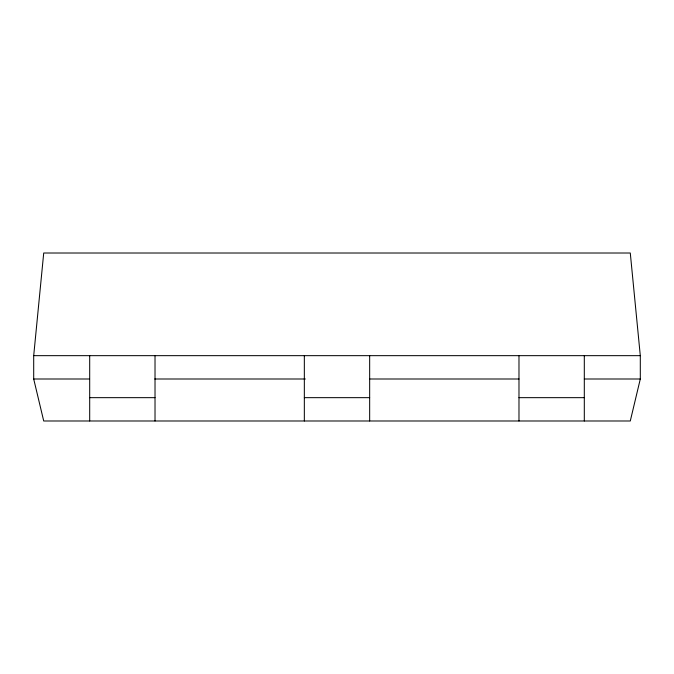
<?xml version="1.0" encoding="UTF-8"?>
<svg xmlns="http://www.w3.org/2000/svg" width="674" height="674" viewBox="0 0 674 674"><rect width="100%" height="100%" fill="white"/><g stroke="black" fill="none" stroke-linecap="round" stroke-linejoin="round"><path stroke-width="1.01" d="M33.7 355.661L43.717 253.011L630.283 253.011L640.3 355.661L640.3 378.999L630.283 420.989L43.717 420.989L33.7 378.999L33.7 355.661L640.3 355.661M33.7 378.999L89.499 378.999M154.767 378.999L305.322 378.999M369.537 378.999L519.031 378.999M584.307 378.999L640.3 378.999M89.693 397.66L155.02 397.66M304.336 397.66L369.664 397.66M518.98 397.66L584.307 397.66M584.307 355.661L584.307 420.989M518.98 355.661L518.98 420.989M369.664 355.661L369.664 420.989M304.336 355.661L304.336 420.989M155.02 355.661L155.02 420.989M89.693 355.661L89.693 420.989"/></g></svg>
